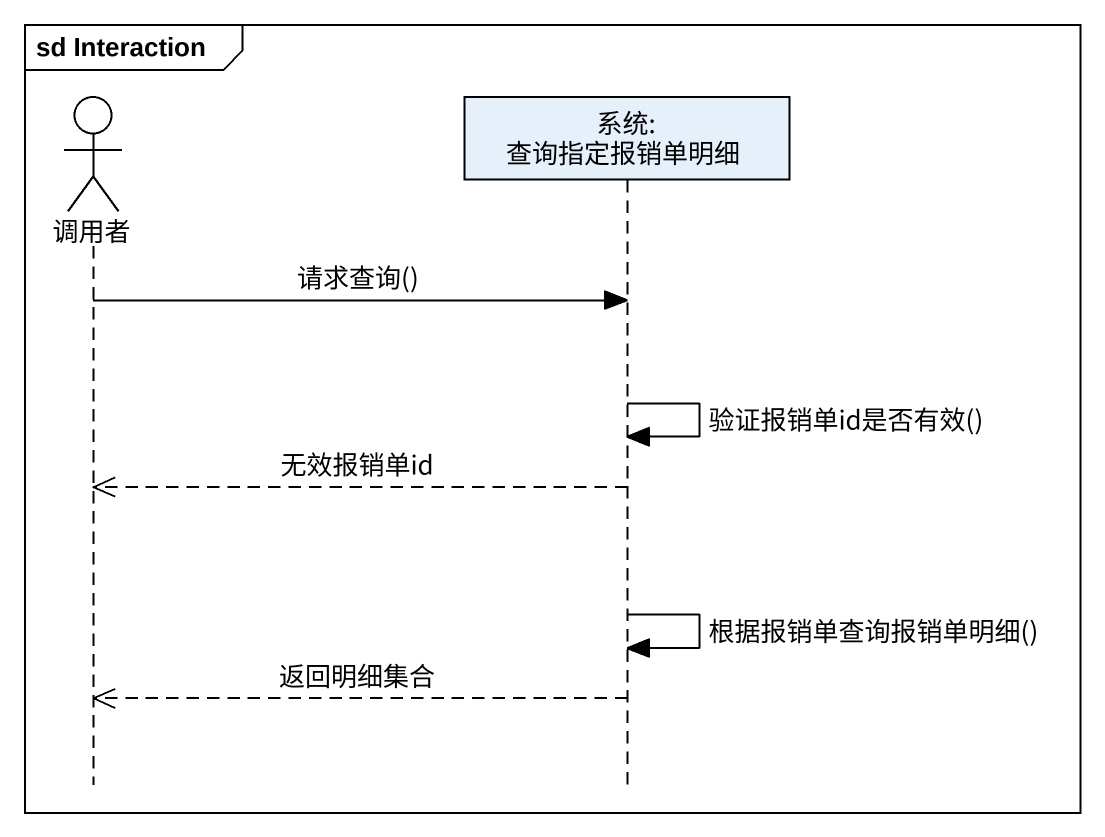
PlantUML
@startuml
mainframe sd Interaction
hide footbox
actor 调用者
participant "系统: 查询指定报销单明细" as 系统_查询指定报销单明细

调用者 -> 系统_查询指定报销单明细 : 请求查询()
系统_查询指定报销单明细 -> 系统_查询指定报销单明细 : 验证报销单id是否有效()
系统_查询指定报销单明细 -->> 调用者 : 无效报销单id
系统_查询指定报销单明细 -> 系统_查询指定报销单明细 : 根据报销单查询报销单明细()
系统_查询指定报销单明细 -->> 调用者 : 返回明细集合
@enduml
